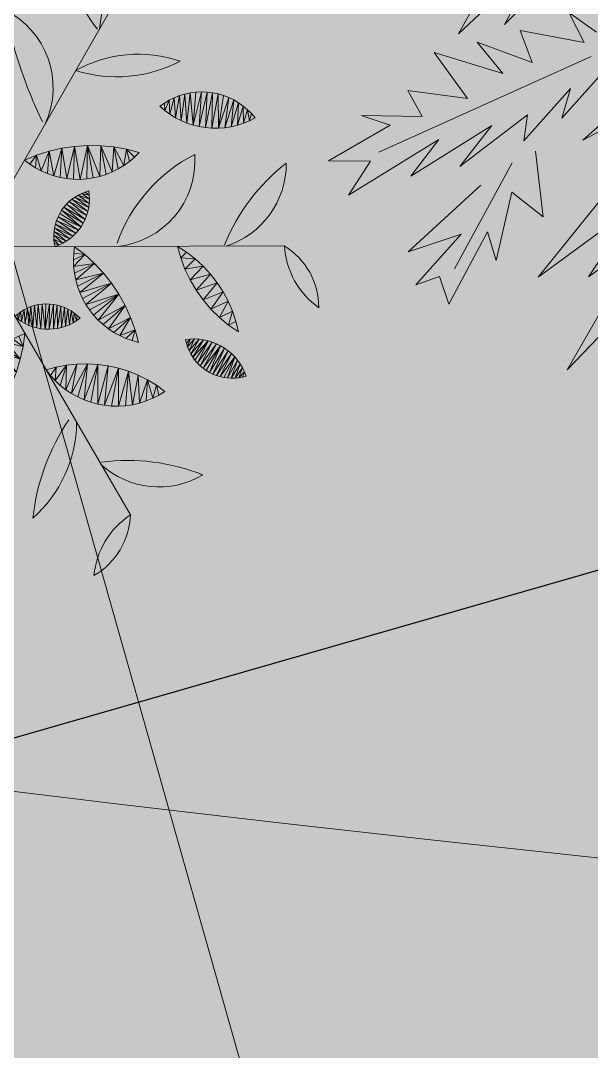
# Model space of a CAD drawing. Header units: metres. Extents: x -2858 to 512, y -1995 to 1252.
# Drawn here: x -894.391 to -892.561, y -839.81 to -836.507 of the extents above; entities that cross this region are included whole.
import ezdxf
from ezdxf.lldxf.tags import DXFTag

# ---------------------------------------------------------------- set-up
doc = ezdxf.new("R2010")
doc.units = ezdxf.units.M
doc.layers.add('Calque commun', color=7, linetype='Continuous')
doc.layers.add('Calque19', color=7, linetype='Continuous')
tags = doc.linetypes.add('DASHDOT2', pattern=[0.5, 0.25, -0.125, 0, -0.125]).pattern_tags.tags
tags[10:11] = [DXFTag(74, 4), DXFTag(75, 0), DXFTag(340, '0'), DXFTag(46, 1.0), DXFTag(50, 0.0), DXFTag(44, 0.0), DXFTag(45, 0.0)]
tags[8:9] = [DXFTag(74, 4), DXFTag(75, 0), DXFTag(340, '0'), DXFTag(46, 1.0), DXFTag(50, 0.0), DXFTag(44, 0.0), DXFTag(45, 0.0)]
tags[6:7] = [DXFTag(74, 4), DXFTag(75, 0), DXFTag(340, '0'), DXFTag(46, 1.0), DXFTag(50, 0.0), DXFTag(44, 0.0), DXFTag(45, 0.0)]
tags[4:5] = [DXFTag(74, 4), DXFTag(75, 0), DXFTag(340, '0'), DXFTag(46, 1.0), DXFTag(50, 0.0), DXFTag(44, 0.0), DXFTag(45, 0.0)]
tags = doc.linetypes.add('HIDDENX2', pattern=[0.75, 0.5, -0.25]).pattern_tags.tags
tags[6:7] = [DXFTag(74, 4), DXFTag(75, 0), DXFTag(340, '0'), DXFTag(46, 1.0), DXFTag(50, 0.0), DXFTag(44, 0.0), DXFTag(45, 0.0)]
tags[4:5] = [DXFTag(74, 4), DXFTag(75, 0), DXFTag(340, '0'), DXFTag(46, 1.0), DXFTag(50, 0.0), DXFTag(44, 0.0), DXFTag(45, 0.0)]

# ---------------------------------------------------------------- blocks, each defined once
blk = doc.blocks.new('palm')
at = {"layer": 'Calque commun', "color": 82, "linetype": 'Continuous', "lineweight": 9}
for p, q in [((0.8194, 0.5133), (0.9426, 0.5425)), ((0.6809, 0.5006), (0.9045, 0.4015))]:
    blk.add_line(p, q, dxfattribs=at)
for points in [[(0.6454, 0.3557, 0), (0.7559, 0.3811, 0), (0.6365, 0.3913, 0), (0.7165, 0.4104, 0), (0.6009, 0.4167, 0)], [(0.6098, 0.5692, 0), (0.7521, 0.5526, 0), (0.6657, 0.5844, 0)], [(0.714, 0.6047, 0), (0.8905, 0.6136, 0), (0.7648, 0.6403, 0), (0.855, 0.653, 0), (0.7851, 0.6682, 0), (0.9426, 0.7013, 0), (0.8715, 0.7038, 0)], [(0.794, 0.5234, 0), (0.8397, 0.5755, 0), (0.8423, 0.5336, 0), (0.9071, 0.5692, 0), (0.8905, 0.5425, 0), (0.9744, 0.5628, 0), (0.9591, 0.5361, 0), (0.982, 0.5234, 0), (0.9109, 0.5234, 0), (0.9617, 0.4942, 0), (0.8588, 0.5044, 0)], [(0.6454, 0.5209, 0), (0.7495, 0.5209, 0), (0.7203, 0.5069, 0), (0.794, 0.5069, 0), (0.7711, 0.4917, 0), (0.8588, 0.4751, 0), (0.8042, 0.4713, 0), (0.9007, 0.4434, 0), (0.8524, 0.4396, 0), (0.9591, 0.4078, 0), (0.9172, 0.4015, 0), (0.9464, 0.3684, 0), (0.8753, 0.3913, 0), (0.888, 0.3621, 0), (0.8461, 0.4104, 0), (0.8359, 0.3811, 0), (0.8003, 0.4332, 0), (0.7876, 0.3748, 0), (0.7559, 0.4434, 0), (0.7495, 0.4015, 0), (0.7267, 0.4586, 0), (0.7101, 0.4269, 0), (0.6746, 0.4853, 0), (0.6619, 0.4523, 0), (0.6581, 0.4878, 0)]]:
    blk.add_polyline3d(points, dxfattribs=at)
blk = doc.blocks.new('_16')
at = {"layer": 'Calque19', "color": 82, "linetype": 'Continuous', "lineweight": 9}
for p, q in [((0, 0, 79), (0.3064, 0.9445, 79)), ((-0.6647, 0.7378, 79), (0, 0, 79)), ((0, 0, 79), (-0.9711, -0.2069, 79))]:
    blk.add_line(p, q, dxfattribs=at)
at = {"layer": 'Calque19', "color": 82, "linetype": 'Continuous', "lineweight": 9, "flags": 128}
for points in [[(0.2492, 0.7669), (0.2492, 0.7669, 0.328629), (0.0565, 1.0323), (0.0565, 1.0324, 0.130944), (0.2425, 0.7636)], [(0.2111, 0.5944), (0.2111, 0.5944, 0.122315), (0.5225, 0.7188), (0.5225, 0.7187, 0.212626), (0.201, 0.6191)], [(-0.5393, 0.5989), (-0.5393, 0.5989, 0.327473), (-0.8663, 0.5653), (-0.8663, 0.5653, 0.131285), (-0.5393, 0.5922)], [(-0.3041, 0.338), (-0.3041, 0.3379, 0.408885), (-0.6916, 0.3279), (-0.6916, 0.3279, 0.190387), (-0.3142, 0.3323)], [(-0.4452, -0.0944), (-0.4452, -0.0944, 0.407196), (-0.63, -0.436), (-0.63, -0.436, 0.059849), (-0.4441, -0.1056)], [(-0.7879, -0.1683), (-0.7879, -0.1683, 0.330481), (-0.9223, -0.4673), (-0.9223, -0.4673, 0.127314), (-0.7823, -0.1717)]]:
    blk.add_lwpolyline(points, format="xyb", dxfattribs=at)
blk.add_lwpolyline([(-0.6371, -0.1357), (-0.6371, -0.1357, 0.199071), (-0.8831, 0.0938), (-0.8831, 0.0938, 0.2141), (-0.6367, -0.1358)], format="xyb", close=True, dxfattribs=at)
at = {"layer": 'Calque19', "color": 82, "linetype": 'Continuous', "lineweight": 9}
for centre, radius, start, end in [((0.4564, 0.7663, 79), 0.2329, 71.79, 130.0971), ((0.3734, 1.1984, 79), 0.2622, 255.1699, 306.4516), ((-0.4376, 0.779, 79), 0.2309, 131.5857, 190.2892), ((-0.8538, 0.9229, 79), 0.2646, 315.6147, 6.2602)]:
    blk.add_arc(centre, radius, start, end, dxfattribs=at)
mesh = blk.add_polyface(dxfattribs=at)
corners = [(-0.2751, 0.758, 79), (-0.268, 0.7454, 79), (-0.2036, 0.7564, 79), (-0.2071, 0.7447, 79), (-0.2599, 0.7334, 79), (-0.2116, 0.7334, 79), (-0.2356, 0.8935, 79), (-0.2919, 0.8705, 79), (-0.228, 0.884, 79), (-0.2102, 0.8521, 79), (-0.2152, 0.8632, 79), (-0.2947, 0.8417, 79), (-0.2812, 0.7711, 79), (-0.1988, 0.7926, 79), (-0.2862, 0.7847, 79), (-0.201, 0.7683, 79), (-0.1994, 0.7804, 79), (-0.2439, 0.9025, 79), (-0.2888, 0.8846, 79), (-0.2027, 0.8289, 79), (-0.2927, 0.8129, 79), (-0.29, 0.7987, 79), (-0.2939, 0.8562, 79), (-0.1991, 0.8048, 79), (-0.2169, 0.7224, 79), (-0.2509, 0.7221, 79), (-0.2409, 0.7116, 79), (-0.2302, 0.7019, 79), (-0.2302, 0.7019, 79), (-0.2231, 0.7119, 79), (-0.206, 0.8407, 79), (-0.2943, 0.8272, 79), (-0.2005, 0.8169, 79), (-0.2792, 0.9119, 79), (-0.2625, 0.9181, 79), (-0.2727, 0.9248, 79), (-0.2529, 0.9107, 79), (-0.2845, 0.8984, 79), (-0.2212, 0.8738, 79), (-0.2727, 0.9248, 79)]
mesh.append_faces([[corners[k] for k in face] for face in [(33, 35, 39)]], dxfattribs={"vtx0": -1, "color": 82})
mesh.append_faces([[corners[k] for k in face] for face in [(3, 4, 5), (6, 7, 8), (12, 13, 14), (17, 18, 6), (20, 30, 31), (24, 26, 29), (9, 31, 30), (19, 21, 32), (8, 22, 38), (27, 29, 26), (23, 14, 13)]], dxfattribs={"vtx0": -1, "vtx1": -1, "color": 82})
mesh.append_faces([[corners[k] for k in face] for face in [(0, 15, 16), (19, 20, 21), (10, 22, 11), (23, 21, 14), (24, 25, 26), (3, 1, 4), (6, 18, 7), (33, 34, 35), (9, 11, 31), (17, 37, 18), (12, 16, 13), (33, 36, 34), (5, 4, 25), (0, 2, 15)]], dxfattribs={"vtx0": -1, "vtx2": -1, "color": 82})
mesh.append_faces([[corners[k] for k in face] for face in [(0, 1, 2), (9, 10, 11), (7, 22, 8), (23, 32, 21), (3, 2, 1), (12, 0, 16), (19, 30, 20), (17, 36, 37), (24, 5, 25), (33, 37, 36), (10, 38, 22)]], dxfattribs={"vtx1": -1, "vtx2": -1, "color": 82})
mesh.append_faces([[corners[k] for k in face] for face in [(27, 28, 29)]], dxfattribs={"vtx2": -1, "color": 82})
mesh = blk.add_polyface(dxfattribs=at)
corners = [(-0.4332, 0.6555, 79), (-0.4394, 0.6214, 79), (-0.3704, 0.6217, 79), (-0.4242, 0.689, 79), (-0.362, 0.6591, 79), (-0.3568, 0.6971, 79), (-0.3612, 0.8117, 79), (-0.3808, 0.7831, 79), (-0.3565, 0.7737, 79), (-0.3968, 0.5498, 79), (-0.4431, 0.5523, 79), (-0.4145, 0.5159, 79), (-0.355, 0.7354, 79), (-0.3979, 0.753, 79), (-0.3612, 0.8117, 79), (-0.4124, 0.7215, 79), (-0.4406, 0.5178, 79), (-0.4351, 0.4836, 79), (-0.4351, 0.4835, 79), (-0.3821, 0.5852, 79), (-0.4427, 0.5869, 79)]
mesh.append_faces([[corners[k] for k in face] for face in [(6, 7, 8), (9, 10, 11), (3, 5, 15), (0, 4, 3), (12, 15, 5)]], dxfattribs={"vtx0": -1, "vtx1": -1, "color": 82})
mesh.append_faces([[corners[k] for k in face] for face in [(3, 4, 5), (0, 2, 4), (9, 20, 10), (8, 7, 13), (19, 1, 20), (12, 13, 15)]], dxfattribs={"vtx0": -1, "vtx2": -1, "color": 82})
mesh.append_faces([[corners[k] for k in face] for face in [(14, 7, 6)]], dxfattribs={"vtx1": -1, "color": 82})
mesh.append_faces([[corners[k] for k in face] for face in [(0, 1, 2), (12, 8, 13), (10, 16, 11), (19, 2, 1), (16, 17, 11), (9, 19, 20)]], dxfattribs={"vtx1": -1, "vtx2": -1, "color": 82})
mesh.append_faces([[corners[k] for k in face] for face in [(17, 18, 11)]], dxfattribs={"vtx2": -1, "color": 82})
mesh = blk.add_polyface(dxfattribs=at)
corners = [(0.0202, 0.7276, 79), (0.0007, 0.739, 79), (-0.0524, 0.6971, 79), (-0.0321, 0.6332, 79), (-0.0181, 0.6026, 79), (0.072, 0.6843, 79), (0.0868, 0.6672, 79), (0.1306, 0.5888, 79), (0.1221, 0.6097, 79), (0.017, 0.5454, 79), (0.0379, 0.5191, 79), (-0.0195, 0.7489, 79), (-0.0586, 0.7301, 79), (-0.0622, 0.7635, 79), (-0.0406, 0.7571, 79), (0.1124, 0.4516, 79), (0.1468, 0.4779, 79), (0.0858, 0.472, 79), (0.0386, 0.7146, 79), (0.0559, 0.7001, 79), (-0.0017, 0.5733, 79), (0.1001, 0.649, 79), (0.1472, 0.5005, 79), (0.1458, 0.523, 79), (-0.0622, 0.7635, 79), (-0.0435, 0.6647, 79), (0.1119, 0.6298, 79), (0.0609, 0.4946, 79), (0.1425, 0.5453, 79), (0.1406, 0.4333, 79), (0.1406, 0.4333, 79), (0.1446, 0.4555, 79), (0.1374, 0.5673, 79)]
mesh.append_faces([[corners[k] for k in face] for face in [(13, 14, 24)]], dxfattribs={"vtx0": -1, "color": 82})
mesh.append_faces([[corners[k] for k in face] for face in [(5, 4, 6), (15, 16, 17), (18, 3, 19), (20, 21, 4), (25, 0, 2), (6, 4, 21), (27, 28, 10), (7, 10, 32), (11, 2, 1)]], dxfattribs={"vtx0": -1, "vtx1": -1, "color": 82})
mesh.append_faces([[corners[k] for k in face] for face in [(7, 9, 10), (11, 12, 2), (17, 22, 23), (26, 20, 9), (27, 23, 28), (3, 5, 19), (17, 16, 22), (25, 18, 0), (15, 31, 16), (10, 28, 32)]], dxfattribs={"vtx0": -1, "vtx2": -1, "color": 82})
mesh.append_faces([[corners[k] for k in face] for face in [(0, 1, 2), (3, 4, 5), (7, 8, 9), (13, 12, 14), (11, 14, 12), (27, 17, 23), (26, 21, 20), (8, 26, 9), (15, 29, 31), (25, 3, 18)]], dxfattribs={"vtx1": -1, "vtx2": -1, "color": 82})
mesh.append_faces([[corners[k] for k in face] for face in [(29, 30, 31)]], dxfattribs={"vtx2": -1, "color": 82})
mesh = blk.add_polyface(dxfattribs=at)
corners = [(-0.1163, 0.3486, 79), (-0.2133, 0.3637, 79), (-0.1263, 0.3298, 79), (-0.1958, 0.4455, 79), (-0.0955, 0.4091, 79), (-0.0918, 0.4302, 79), (-0.0988, 0.5362, 79), (-0.1653, 0.5235, 79), (-0.094, 0.5153, 79), (-0.1454, 0.5604, 79), (-0.1131, 0.5764, 79), (-0.1227, 0.5955, 79), (-0.1227, 0.5955, 79), (-0.1969, 0.2504, 79), (-0.2145, 0.2383, 79), (-0.2145, 0.2383, 79), (-0.0909, 0.4942, 79), (-0.1804, 0.264, 79), (-0.2175, 0.28, 79), (-0.1507, 0.2947, 79), (-0.2171, 0.3219, 79), (-0.1649, 0.2787, 79), (-0.0898, 0.4515, 79), (-0.1008, 0.3884, 79), (-0.2062, 0.4049, 79), (-0.1378, 0.3118, 79), (-0.1821, 0.4851, 79), (-0.0895, 0.4729, 79), (-0.1077, 0.3682, 79), (-0.1052, 0.5566, 79)]
mesh.append_faces([[corners[k] for k in face] for face in [(13, 14, 15)]], dxfattribs={"vtx0": -1, "color": 82})
mesh.append_faces([[corners[k] for k in face] for face in [(0, 1, 2), (6, 7, 8), (19, 20, 21), (2, 1, 25), (26, 16, 7), (23, 24, 28), (9, 10, 12), (20, 25, 1)]], dxfattribs={"vtx0": -1, "vtx1": -1, "color": 82})
mesh.append_faces([[corners[k] for k in face] for face in [(3, 4, 5), (6, 9, 7), (7, 16, 8), (3, 5, 22), (23, 3, 24), (26, 22, 27), (26, 27, 16), (13, 18, 14), (0, 24, 1), (9, 29, 10)]], dxfattribs={"vtx0": -1, "vtx2": -1, "color": 82})
mesh.append_faces([[corners[k] for k in face] for face in [(13, 17, 18), (23, 4, 3), (17, 21, 18), (20, 18, 21), (0, 28, 24), (19, 25, 20), (6, 29, 9), (26, 3, 22)]], dxfattribs={"vtx1": -1, "vtx2": -1, "color": 82})
mesh.append_faces([[corners[k] for k in face] for face in [(10, 11, 12)]], dxfattribs={"vtx2": -1, "color": 82})
mesh = blk.add_polyface(dxfattribs=at)
corners = [(-0.0424, 0.4013, 79), (-0.0555, 0.404, 79), (-0.0559, 0.3918, 79), (0.022, 0.2622, 79), (0.071, 0.2974, 79), (0.066, 0.3098, 79), (-0.0296, 0.3974, 79), (-0.0553, 0.3796, 79), (-0.0243, 0.3013, 79), (0.0368, 0.3541, 79), (-0.0315, 0.3112, 79), (-0.0052, 0.3867, 79), (-0.0476, 0.3439, 79), (0.0063, 0.3799, 79), (0.0748, 0.2846, 79), (0.0329, 0.2569, 79), (-0.0172, 0.3926, 79), (-0.0512, 0.3556, 79), (0.056, 0.249, 79), (0.068, 0.2465, 79), (0.0794, 0.2583, 79), (-0.0432, 0.3326, 79), (0.0171, 0.3722, 79), (0.0454, 0.344, 79), (0.0532, 0.3332, 79), (-0.0078, 0.2834, 79), (0.0015, 0.2755, 79), (0.0443, 0.2525, 79), (0.0777, 0.2716, 79), (-0.0377, 0.3217, 79), (-0.0537, 0.3675, 79), (0.0601, 0.3217, 79), (0.0273, 0.3636, 79), (-0.0555, 0.404, 79), (0.0115, 0.2685, 79), (-0.0164, 0.292, 79), (0.0801, 0.245, 79), (0.0801, 0.245, 79)]
mesh.append_faces([[corners[k] for k in face] for face in [(8, 9, 10), (11, 12, 13), (16, 17, 11), (27, 14, 15), (23, 25, 24), (18, 28, 27), (31, 34, 5), (22, 29, 32), (3, 5, 34), (21, 13, 12)]], dxfattribs={"vtx0": -1, "vtx1": -1, "color": 82})
mesh.append_faces([[corners[k] for k in face] for face in [(3, 4, 5), (21, 22, 13), (24, 25, 26), (27, 28, 14), (6, 7, 30), (10, 9, 32), (11, 17, 12), (16, 30, 17), (23, 8, 35), (23, 35, 25), (18, 20, 28), (31, 26, 34), (19, 37, 20)]], dxfattribs={"vtx0": -1, "vtx2": -1, "color": 82})
mesh.append_faces([[corners[k] for k in face] for face in [(0, 1, 2), (6, 0, 7), (14, 4, 15), (18, 19, 20), (23, 9, 8), (3, 15, 4), (21, 29, 22), (2, 7, 0), (31, 24, 26), (29, 10, 32), (16, 6, 30)]], dxfattribs={"vtx1": -1, "vtx2": -1, "color": 82})
mesh.append_faces([[corners[k] for k in face] for face in [(1, 33, 2), (19, 36, 37)]], dxfattribs={"vtx2": -1, "color": 82})
mesh = blk.add_polyface(dxfattribs=at)
corners = [(0.1184, 0.2962, 79), (0.1338, 0.3288, 79), (0.0991, 0.3055, 79), (0.2649, 0.2775, 79), (0.2476, 0.3812, 79), (0.2436, 0.2751, 79), (0.329, 0.4003, 79), (0.3646, 0.3139, 79), (0.3824, 0.3258, 79), (0.1383, 0.2886, 79), (0.1588, 0.2825, 79), (0.2083, 0.3668, 79), (0.2879, 0.3924, 79), (0.3459, 0.3035, 79), (0.2009, 0.2754, 79), (0.1703, 0.3493, 79), (0.1797, 0.2781, 79), (0.2223, 0.2744, 79), (0.3991, 0.339, 79), (0.4148, 0.3536, 79), (0.3705, 0.4049, 79), (0.0991, 0.3055, 79), (0.3064, 0.2872, 79), (0.3265, 0.2946, 79), (0.4424, 0.3862, 79), (0.4124, 0.4061, 79), (0.4292, 0.3693, 79), (0.2859, 0.2815, 79), (0.4541, 0.404, 79), (0.4541, 0.404, 79)]
mesh.append_faces([[corners[k] for k in face] for face in [(3, 4, 5), (11, 5, 4), (12, 13, 6), (14, 15, 16), (23, 12, 22), (9, 1, 0), (24, 25, 26), (6, 8, 20), (18, 20, 8)]], dxfattribs={"vtx0": -1, "vtx1": -1, "color": 82})
mesh.append_faces([[corners[k] for k in face] for face in [(0, 1, 2), (6, 7, 8), (11, 14, 17), (11, 17, 5), (19, 25, 20), (6, 13, 7), (10, 15, 1), (24, 28, 25)]], dxfattribs={"vtx0": -1, "vtx2": -1, "color": 82})
mesh.append_faces([[corners[k] for k in face] for face in [(21, 0, 2)]], dxfattribs={"vtx1": -1, "color": 82})
mesh.append_faces([[corners[k] for k in face] for face in [(9, 10, 1), (18, 19, 20), (12, 4, 22), (10, 16, 15), (3, 27, 4), (19, 26, 25), (11, 15, 14), (27, 22, 4), (23, 13, 12)]], dxfattribs={"vtx1": -1, "vtx2": -1, "color": 82})
mesh.append_faces([[corners[k] for k in face] for face in [(24, 29, 28)]], dxfattribs={"vtx2": -1, "color": 82})
mesh = blk.add_polyface(dxfattribs=at)
corners = [(-0.7497, 0.2425, 79), (-0.7579, 0.2613, 79), (-0.8291, 0.1859, 79), (-0.743, 0.223, 79), (-0.7993, 0.166, 79), (-0.7378, 0.2032, 79), (-0.9105, 0.3403, 79), (-0.9085, 0.3224, 79), (-0.8524, 0.3673, 79), (-0.8355, 0.3556, 79), (-0.9111, 0.3582, 79), (-0.8701, 0.3776, 79), (-0.7833, 0.1579, 79), (-0.7342, 0.1829, 79), (-0.9, 0.2876, 79), (-0.8196, 0.3426, 79), (-0.905, 0.3048, 79), (-0.7666, 0.1512, 79), (-0.8937, 0.2708, 79), (-0.8047, 0.3284, 79), (-0.7495, 0.1458, 79), (-0.7323, 0.1625, 79), (-0.8146, 0.1753, 79), (-0.886, 0.2546, 79), (-0.7676, 0.2794, 79), (-0.8552, 0.2105, 79), (-0.7911, 0.3131, 79), (-0.8667, 0.2243, 79), (-0.7787, 0.2967, 79), (-0.877, 0.2391, 79), (-0.8886, 0.3865, 79), (-0.9078, 0.394, 79), (-0.9078, 0.3939, 79), (-0.9102, 0.3762, 79), (-0.7319, 0.1419, 79), (-0.8427, 0.1977, 79), (-0.7319, 0.1419, 79)]
mesh.append_faces([[corners[k] for k in face] for face in [(21, 34, 36)]], dxfattribs={"vtx0": -1, "color": 82})
mesh.append_faces([[corners[k] for k in face] for face in [(3, 4, 5), (5, 12, 13), (14, 15, 16), (18, 19, 14), (20, 21, 17), (10, 30, 33), (0, 22, 3), (27, 28, 29), (25, 24, 27), (9, 16, 15)]], dxfattribs={"vtx0": -1, "vtx1": -1, "color": 82})
mesh.append_faces([[corners[k] for k in face] for face in [(9, 7, 16), (13, 12, 17), (0, 2, 22), (14, 19, 15), (23, 26, 19), (27, 24, 28), (5, 4, 12), (6, 8, 11), (1, 35, 2), (10, 11, 30), (1, 25, 35)]], dxfattribs={"vtx0": -1, "vtx2": -1, "color": 82})
mesh.append_faces([[corners[k] for k in face] for face in [(0, 1, 2), (6, 7, 8), (9, 8, 7), (10, 6, 11), (22, 4, 3), (18, 23, 19), (1, 24, 25), (28, 26, 29), (32, 33, 30), (20, 34, 21), (21, 13, 17), (23, 29, 26)]], dxfattribs={"vtx1": -1, "vtx2": -1, "color": 82})
mesh.append_faces([[corners[k] for k in face] for face in [(30, 31, 32)]], dxfattribs={"vtx2": -1, "color": 82})
mesh = blk.add_polyface(dxfattribs=at)
corners = [(-0.3266, 0.1949, 79), (-0.3221, 0.1306, 79), (-0.3101, 0.1288, 79), (-0.1972, 0.2026, 79), (-0.1886, 0.1726, 79), (-0.1849, 0.1974, 79), (-0.1805, 0.1816, 79), (-0.1731, 0.1912, 79), (-0.2502, 0.135, 79), (-0.276, 0.211, 79), (-0.2619, 0.1318, 79), (-0.1975, 0.1644, 79), (-0.2099, 0.2067, 79), (-0.3677, 0.1468, 79), (-0.3692, 0.1631, 79), (-0.378, 0.1532, 79), (-0.3145, 0.2005, 79), (-0.298, 0.1281, 79), (-0.3382, 0.1883, 79), (-0.2627, 0.2123, 79), (-0.2891, 0.2086, 79), (-0.2738, 0.1296, 79), (-0.2859, 0.1284, 79), (-0.2494, 0.2126, 79), (-0.2277, 0.1442, 79), (-0.2361, 0.2117, 79), (-0.3596, 0.1724, 79), (-0.3456, 0.1368, 79), (-0.3492, 0.1808, 79), (-0.2387, 0.1391, 79), (-0.2171, 0.1501, 79), (-0.3568, 0.1414, 79), (-0.1731, 0.1912, 79), (-0.207, 0.1568, 79), (-0.2229, 0.2097, 79), (-0.378, 0.1531, 79), (-0.334, 0.1332, 79), (-0.302, 0.205, 79)]
mesh.append_faces([[corners[k] for k in face] for face in [(3, 4, 5), (8, 9, 10), (6, 5, 4), (20, 21, 9), (23, 24, 25), (26, 27, 28), (30, 25, 24), (31, 14, 13), (11, 12, 33), (33, 34, 30), (28, 36, 18), (1, 18, 36), (16, 17, 37)]], dxfattribs={"vtx0": -1, "vtx1": -1, "color": 82})
mesh.append_faces([[corners[k] for k in face] for face in [(0, 1, 2), (6, 7, 5), (11, 3, 12), (13, 14, 15), (16, 2, 17), (8, 19, 9), (20, 22, 21), (23, 29, 24), (33, 12, 34), (26, 31, 27), (28, 27, 36), (37, 17, 22)]], dxfattribs={"vtx0": -1, "vtx2": -1, "color": 82})
mesh.append_faces([[corners[k] for k in face] for face in [(11, 4, 3), (0, 18, 1), (8, 29, 19), (23, 19, 29), (26, 14, 31), (21, 10, 9), (34, 25, 30), (20, 37, 22), (16, 0, 2)]], dxfattribs={"vtx1": -1, "vtx2": -1, "color": 82})
mesh.append_faces([[corners[k] for k in face] for face in [(6, 32, 7), (15, 35, 13)]], dxfattribs={"vtx2": -1, "color": 82})
mesh = blk.add_polyface(dxfattribs=at)
corners = [(-0.3158, -0.045, 79), (-0.3191, -0.0239, 79), (-0.3518, -0.0481, 79), (-0.3601, 0.0741, 79), (-0.3728, 0.0913, 79), (-0.4541, 0.0241, 79), (-0.4736, 0.1686, 79), (-0.5114, 0.0849, 79), (-0.4544, 0.1593, 79), (-0.436, 0.1484, 79), (-0.4219, -0.0027, 79), (-0.3488, 0.0559, 79), (-0.3868, 0.1074, 79), (-0.4839, 0.0533, 79), (-0.5348, 0.1872, 79), (-0.5583, 0.154, 79), (-0.514, 0.1827, 79), (-0.4021, 0.1224, 79), (-0.4185, 0.136, 79), (-0.5774, 0.1912, 79), (-0.556, 0.1901, 79), (-0.5774, 0.1912, 79), (-0.3878, -0.0268, 79), (-0.3241, -0.0031, 79), (-0.4935, 0.1765, 79), (-0.5362, 0.1185, 79), (-0.3142, -0.0664, 79), (-0.3142, -0.0664, 79), (-0.339, 0.0369, 79), (-0.3308, 0.0172, 79)]
mesh.append_faces([[corners[k] for k in face] for face in [(19, 20, 21)]], dxfattribs={"vtx0": -1, "color": 82})
mesh.append_faces([[corners[k] for k in face] for face in [(6, 7, 8), (8, 7, 9), (5, 12, 13), (14, 15, 16), (9, 13, 18), (15, 20, 19), (17, 13, 12), (28, 22, 29), (0, 2, 27), (10, 3, 5)]], dxfattribs={"vtx0": -1, "vtx1": -1, "color": 82})
mesh.append_faces([[corners[k] for k in face] for face in [(10, 11, 3), (5, 4, 12), (22, 23, 29), (28, 10, 22), (9, 7, 13), (6, 25, 7)]], dxfattribs={"vtx0": -1, "vtx2": -1, "color": 82})
mesh.append_faces([[corners[k] for k in face] for face in [(0, 1, 2), (3, 4, 5), (17, 18, 13), (22, 2, 23), (1, 23, 2), (24, 16, 25), (14, 20, 15), (28, 11, 10), (6, 24, 25), (15, 25, 16)]], dxfattribs={"vtx1": -1, "vtx2": -1, "color": 82})
mesh.append_faces([[corners[k] for k in face] for face in [(2, 26, 27)]], dxfattribs={"vtx2": -1, "color": 82})

msp = doc.modelspace()

# ---------------------------------------------------------------- hatches: boundary and pattern name
at = {"layer": 'Calque commun', "linetype": 'Continuous', "lineweight": 9}
h = msp.add_hatch(color=71, dxfattribs=at)
h.paths.add_polyline_path([(-900.9563, -835.028), (-901.6047, -833.2556), (-901.6251, -833.2063), (-902.9641, -833.6257), (-902.5512, -834.9401), (-902.5909, -834.9747), (-912.7227, -838.127), (-910.8921, -843.3503), (-909.9736, -845.9494), (-908.8345, -851.2968), (-906.7485, -864.2171), (-894.8589, -860.4895), (-894.9513, -860.1967), (-895.2408, -859.2785), (-897.8845, -860.17), (-898.0035, -859.7855), (-897.8905, -860.1823), (-897.8909, -860.1824), (-897.8093, -860.4085), (-904.1131, -862.3952), (-904.1883, -862.1568), (-904.4787, -861.2352), (-905.0237, -861.407), (-905.3031, -860.5205), (-905.3201, -860.5258), (-905.5995, -859.6393), (-905.052, -859.4668), (-904.7726, -860.3533), (-904.7581, -860.3487), (-908.2435, -849.29), (-902.1215, -847.3605), (-903.0898, -844.8904), (-896.6886, -842.8729), (-897.6918, -839.7459), (-891.5464, -837.9174), (-886.4579, -853.9093), (-885.9301, -853.743), (-885.6507, -854.6295), (-885.3713, -855.516), (-885.8943, -855.6808), (-885.6878, -856.3295), (-885.6721, -856.3247), (-885.6103, -856.5637), (-891.8967, -858.545), (-891.9738, -858.3004), (-891.9837, -858.3035), (-891.8839, -858.6149), (-893.6979, -859.1837), (-893.5199, -859.748), (-893.5199, -859.748), (-893.4276, -860.0407), (-890.3861, -859.1165), (-890.1176, -859.0374), (-889.5878, -860.7135), (-887.0669, -859.9293), (-883.0803, -858.6484), (-892.197, -830.171), (-894.4227, -830.8821), (-893.8238, -832.8079)])
h.paths.add_polyline_path([(-898.396, -858.4069), (-892.6565, -856.5979), (-892.7304, -856.5737), (-898.4098, -858.3587)])

# ---------------------------------------------------------------- linework, layer by layer
at = {"layer": 'Calque commun', "color": 7, "linetype": 'DASHDOT2', "lineweight": 18}
msp.add_line((-903.1723, -806.3609), (-876.0279, -902.168), dxfattribs=at)
at = {"layer": 'Calque commun', "color": 160, "linetype": 'ByBlock', "lineweight": -2}
msp.add_line((-891.527, -837.9776), (-897.6918, -839.7459), dxfattribs=at)
at = {"layer": 'Calque commun', "color": 3, "linetype": 'HIDDENX2', "lineweight": 18, "extrusion": (0, 0, -1)}
msp.add_arc((879.8798, -719.4797), 120.3746, 259.883419, 322.052272, dxfattribs=at)
at = {"layer": 'Calque commun', "color": 61, "linetype": 'Continuous', "lineweight": 9, "true_color": 0xe0fb91}
msp.add_trace([(-888.466, -847.503), (-891.5464, -837.9174), (-894.579, -849.4297), (-897.6918, -839.7459)], dxfattribs=at)

# ---------------------------------------------------------------- block references
at = {"layer": 'Calque commun', "color": 0, "linetype": 'ByBlock', "lineweight": -2, "xscale": 3.0517578125, "yscale": 3.0517578125, "zscale": 3.0517578125, "rotation": 228.1617603435354}
msp.add_blockref('palm', (-892.3146, -834.0546), dxfattribs=at)
at = {"layer": 'Calque commun', "color": 0, "linetype": 'ByBlock', "lineweight": -2, "rotation": 228.1617603435354}
msp.add_blockref('_16', (-894.5383, -837.2318), dxfattribs=at)

doc.saveas('drawing.dxf')
